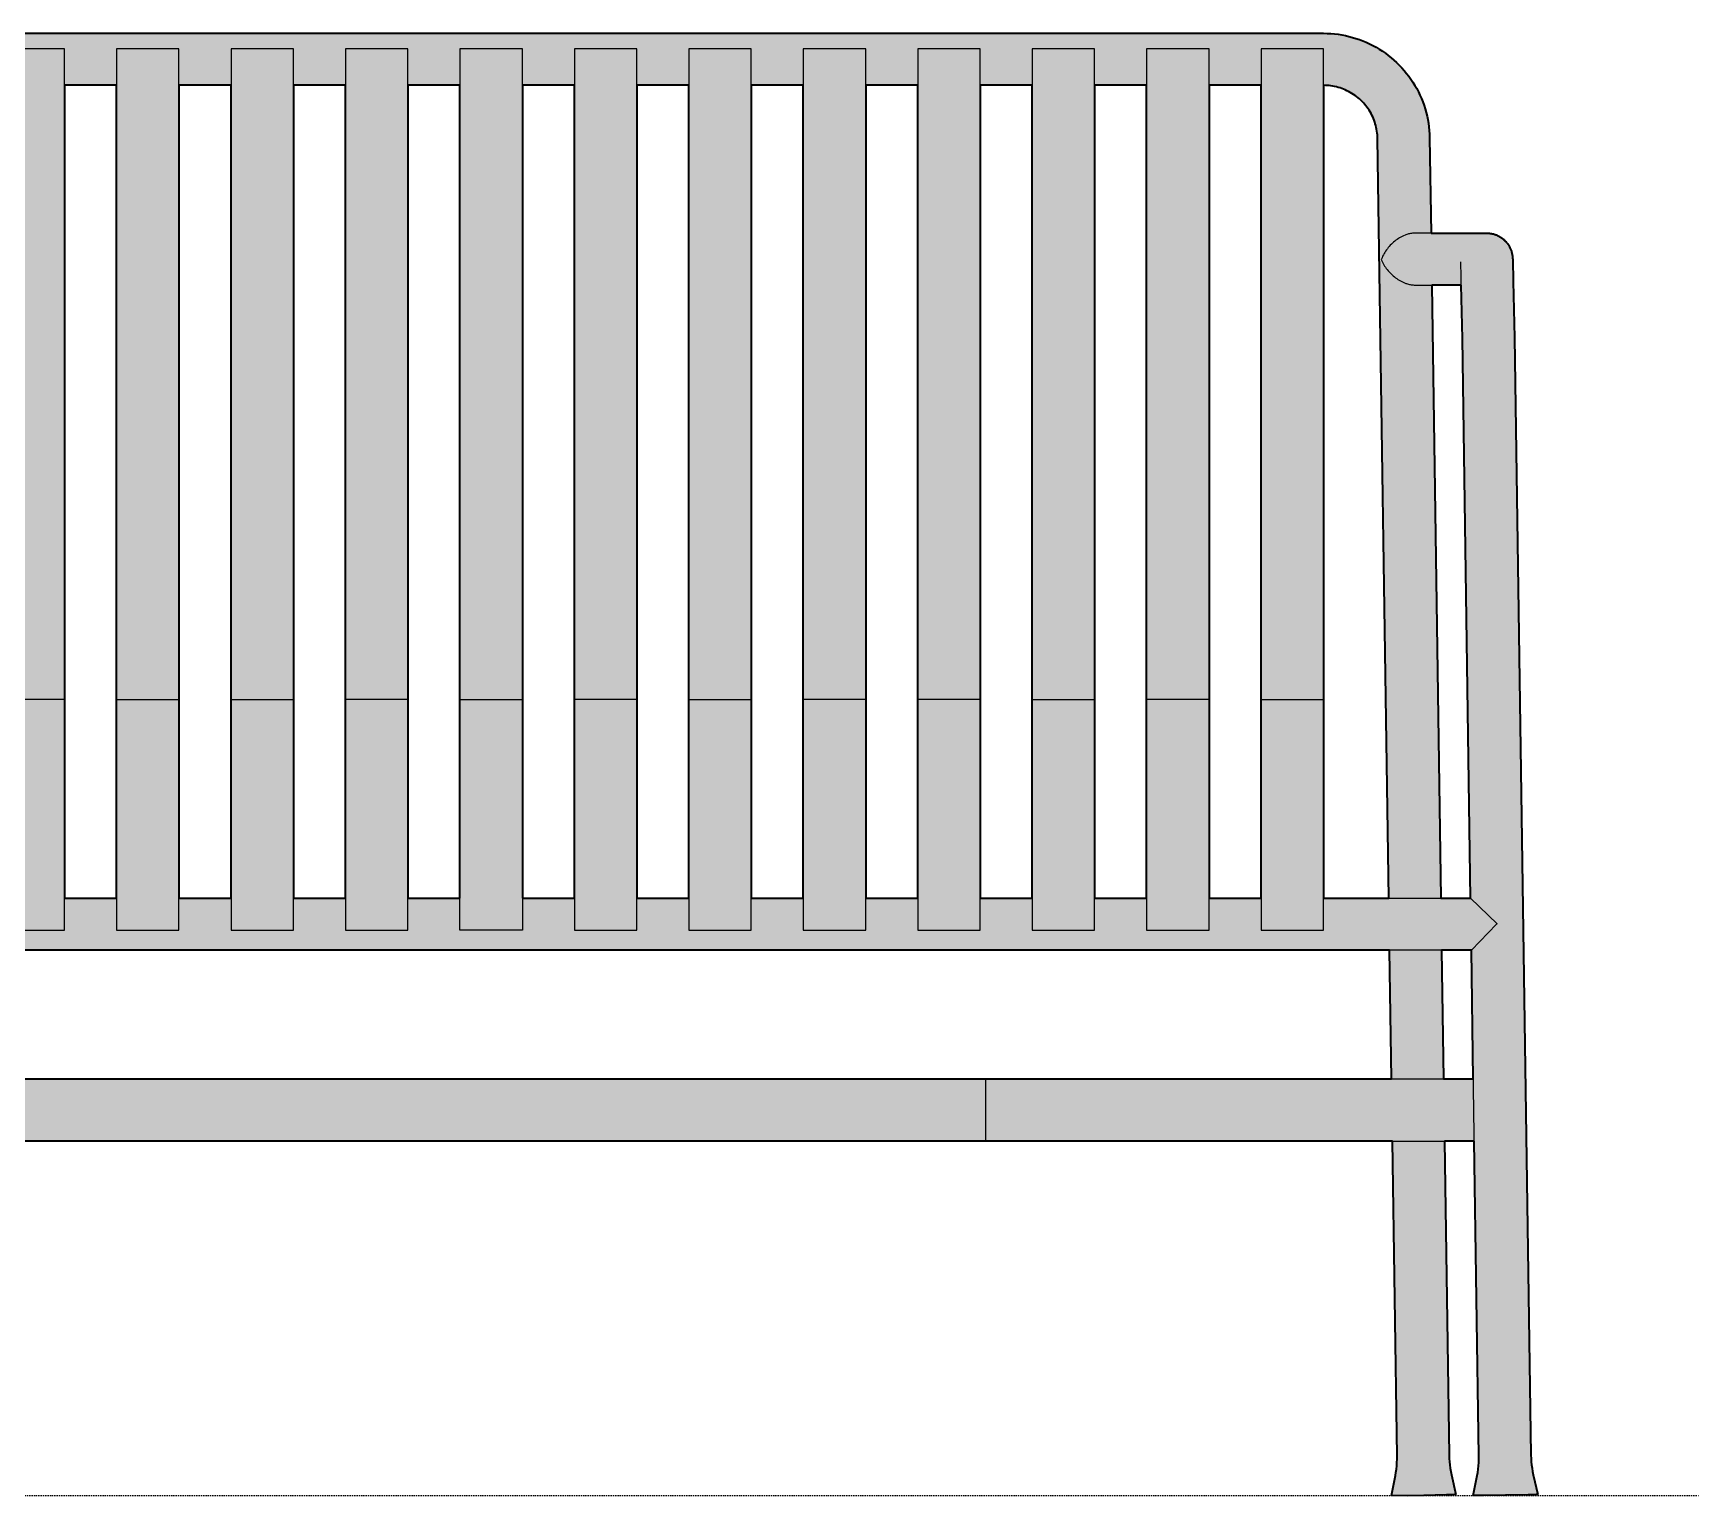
# Model space of a CAD drawing. Header units: millimetres. Extents: x 0 to 2789, y -1323 to 703.
# Drawn here: x 745 to 1546, y 0 to 703 of the extents above; entities that cross this region are included whole.
import ezdxf

# ---------------------------------------------------------------- set-up
doc = ezdxf.new("R2010")
doc.units = ezdxf.units.MM
doc.linetypes.add('Dots', pattern=[1, 0, -1])
doc.layers.add('Blocks', color=7, linetype='Continuous')
doc.layers.add('Blocks$Fill', color=7, linetype='Continuous', true_color=0xffffff)
for name, color, linetype, lineweight, true_color in [('Blocks$Inner', 7, 'Continuous', 25, 0x007f00), ('Blocks$Outline', 7, 'Continuous', 35, 0xff3f3f), ('Groud', 7, 'Dots', 25, 0x243775)]:
    doc.layers.add(name, color=color, linetype=linetype, lineweight=lineweight, true_color=true_color)

# ---------------------------------------------------------------- blocks, each defined once
blk = doc.blocks.new('Palissade Lounge Sofa Front')
at = {"layer": 'Blocks$Fill'}
h = blk.add_hatch(color=256, dxfattribs=at)
h.paths.add_polyline_path([(180.31, 702.79), (1365.31, 702.79), (1367.07, 702.76), (1368.83, 702.66), (1370.59, 702.51), (1372.34, 702.3), (1374.08, 702.03), (1375.81, 701.69), (1377.53, 701.3), (1379.23, 700.85), (1380.92, 700.34), (1382.59, 699.77), (1384.24, 699.14), (1385.86, 698.46), (1387.46, 697.72), (1389.04, 696.93), (1390.59, 696.08), (1392.1, 695.18), (1393.59, 694.23), (1395.04, 693.23), (1396.45, 692.17), (1397.83, 691.07), (1399.17, 689.92), (1400.46, 688.73), (1401.72, 687.49), (1402.93, 686.21), (1404.1, 684.89), (1405.22, 683.53), (1406.3, 682.13), (1407.32, 680.7), (1408.29, 679.23), (1409.22, 677.73), (1410.09, 676.19), (1410.9, 674.63), (1411.67, 673.04), (1412.37, 671.42), (1413.02, 669.79), (1413.62, 668.13), (1414.15, 666.45), (1414.63, 664.75), (1415.05, 663.04), (1415.41, 661.31), (1415.71, 659.57), (1415.95, 657.82), (1416.13, 656.07), (1416.24, 654.31), (1416.3, 652.55), (1416.98, 606.79), (1435.02, 606.79), (1438.62, 606.79), (1443.48, 606.79), (1443.65, 606.79), (1444.02, 606.78), (1444.39, 606.77), (1444.75, 606.74), (1445.12, 606.7), (1445.48, 606.65), (1445.78, 606.61), (1446.08, 606.55), (1446.37, 606.49), (1446.67, 606.42), (1446.96, 606.34), (1447.26, 606.26), (1447.55, 606.17), (1447.84, 606.07), (1448.13, 605.96), (1448.42, 605.85), (1448.7, 605.73), (1448.98, 605.6), (1449.26, 605.46), (1449.54, 605.32), (1449.81, 605.17), (1450.08, 605.01), (1450.34, 604.85), (1450.61, 604.68), (1450.86, 604.51), (1451.11, 604.33), (1451.36, 604.14), (1451.6, 603.94), (1451.84, 603.74), (1452.07, 603.54), (1452.29, 603.33), (1452.51, 603.12), (1452.73, 602.9), (1452.93, 602.67), (1453.13, 602.45), (1453.33, 602.22), (1453.52, 601.98), (1453.7, 601.74), (1453.93, 601.43), (1454.14, 601.1), (1454.35, 600.78), (1454.55, 600.44), (1454.73, 600.1), (1454.9, 599.76), (1455.07, 599.41), (1455.22, 599.05), (1455.36, 598.71), (1455.48, 598.37), (1455.6, 598.02), (1455.7, 597.66), (1455.8, 597.28), (1455.89, 596.89), (1455.97, 596.5), (1456.04, 596.11), (1456.08, 595.8), (1456.12, 595.5), (1456.17, 594.89), (1456.22, 594.06), (1456.53, 583.53), (1457.02, 556.55), (1464.99, 19.47), (1465.04, 17.88), (1465.15, 16.28), (1465.31, 14.7), (1465.53, 13.12), (1465.8, 11.55), (1466.13, 9.99), (1468.27, 0.52), (1468.27, 0.52), (1468.27, 0.52), (1468.27, 0.52), (1468.27, 0.51), (1468.27, 0.51), (1468.27, 0.51), (1468.27, 0.51), (1468.27, 0.51), (1468.26, 0.51), (1468.26, 0.51), (1468.25, 0.51), (1468.25, 0.5), (1468.24, 0.5), (1468.24, 0.5), (1468.23, 0.5), (1468.21, 0.5), (1468.18, 0.49), (1468.13, 0.48), (1468.02, 0.47), (1467.68, 0.45), (1467.19, 0.42), (1463.74, 0.29), (1441.82, -0.04), (1438.37, -0.01), (1437.88, 0), (1437.54, 0.02), (1437.42, 0.03), (1437.38, 0.03), (1437.34, 0.04), (1437.33, 0.04), (1437.31, 0.04), (1437.31, 0.04), (1437.3, 0.05), (1437.3, 0.05), (1437.29, 0.05), (1437.29, 0.05), (1437.29, 0.05), (1437.28, 0.05), (1437.28, 0.05), (1437.28, 0.05), (1437.28, 0.06), (1437.28, 0.06), (1437.28, 0.06), (1437.28, 0.06), (1437.28, 0.06), (1439.14, 9.59), (1439.42, 11.16), (1439.65, 12.74), (1439.82, 14.32), (1439.93, 15.91), (1439.99, 17.5), (1440, 19.1), (1437.75, 170.29), (1423.45, 170.29), (1425.69, 19.47), (1425.74, 17.88), (1425.85, 16.28), (1426.01, 14.7), (1426.23, 13.12), (1426.5, 11.55), (1426.83, 9.99), (1428.97, 0.52), (1428.97, 0.52), (1428.97, 0.51), (1428.97, 0.51), (1428.97, 0.51), (1428.97, 0.51), (1428.97, 0.51), (1428.96, 0.51), (1428.96, 0.51), (1428.95, 0.51), (1428.95, 0.5), (1428.94, 0.5), (1428.94, 0.5), (1428.93, 0.5), (1428.91, 0.5), (1428.87, 0.49), (1428.83, 0.48), (1428.71, 0.47), (1428.38, 0.45), (1427.89, 0.42), (1424.43, 0.29), (1413.48, 0.06), (1405.73, -0.06), (1397.98, 0.06), (1399.84, 9.59), (1400.12, 11.16), (1400.35, 12.73), (1400.52, 14.32), (1400.63, 15.91), (1400.69, 17.5), (1400.69, 19.1), (1398.45, 170.29), (1213.43, 170.29), (1202.81, 170.29), (342.81, 170.29), (332.18, 170.29), (147.16, 170.29), (144.92, 19.1), (144.92, 17.5), (144.98, 15.91), (145.09, 14.32), (145.26, 12.73), (145.49, 11.16), (145.77, 9.58), (147.63, 0.06), (139.88, -0.06), (132.13, 0.06), (124.38, 0.17), (116.64, 0.52), (118.78, 9.98), (119.11, 11.55), (119.38, 13.12), (119.6, 14.7), (119.76, 16.28), (119.87, 17.88), (119.92, 19.47), (122.16, 170.29), (107.86, 170.29), (105.62, 19.1), (105.62, 17.5), (105.68, 15.91), (105.79, 14.32), (105.96, 12.74), (106.19, 11.16), (106.47, 9.59), (108.33, 0.06), (108.33, 0.06), (108.33, 0.06), (108.33, 0.06), (108.33, 0.06), (108.33, 0.05), (108.33, 0.05), (108.33, 0.05), (108.32, 0.05), (108.32, 0.05), (108.32, 0.05), (108.31, 0.05), (108.31, 0.05), (108.3, 0.04), (108.3, 0.04), (108.28, 0.04), (108.27, 0.04), (108.23, 0.03), (108.19, 0.03), (108.07, 0.02), (107.73, 0), (107.24, -0.01), (103.79, -0.04), (81.87, 0.29), (78.42, 0.42), (77.93, 0.45), (77.59, 0.47), (77.48, 0.48), (77.43, 0.49), (77.4, 0.5), (77.38, 0.5), (77.37, 0.5), (77.37, 0.5), (77.36, 0.5), (77.36, 0.51), (77.35, 0.51), (77.35, 0.51), (77.35, 0.51), (77.34, 0.51), (77.34, 0.51), (77.34, 0.51), (77.34, 0.51), (77.34, 0.52), (77.34, 0.52), (77.34, 0.52), (77.34, 0.52), (79.45, 9.84), (79.81, 11.55), (80.08, 13.12), (80.3, 14.7), (80.46, 16.28), (80.57, 17.88), (80.62, 19.47), (88.59, 556.55), (89.34, 592.97), (89.39, 594.06), (89.44, 594.89), (89.49, 595.5), (89.53, 595.8), (89.57, 596.11), (89.64, 596.5), (89.72, 596.89), (89.81, 597.28), (89.91, 597.66), (90.01, 598.02), (90.13, 598.37), (90.25, 598.71), (90.39, 599.05), (90.54, 599.41), (90.71, 599.76), (90.88, 600.1), (91.07, 600.44), (91.26, 600.78), (91.47, 601.1), (91.69, 601.43), (91.91, 601.74), (92.09, 601.98), (92.28, 602.22), (92.48, 602.45), (92.68, 602.67), (92.88, 602.9), (93.1, 603.12), (93.32, 603.33), (93.54, 603.54), (93.77, 603.74), (94.01, 603.94), (94.25, 604.14), (94.5, 604.33), (94.75, 604.51), (95, 604.68), (95.27, 604.85), (95.53, 605.01), (95.8, 605.17), (96.07, 605.32), (96.35, 605.46), (96.63, 605.6), (96.91, 605.73), (97.19, 605.85), (97.48, 605.96), (97.77, 606.07), (98.06, 606.17), (98.35, 606.26), (98.65, 606.34), (98.94, 606.42), (99.24, 606.49), (99.53, 606.55), (99.83, 606.61), (100.13, 606.65), (100.49, 606.7), (100.86, 606.74), (101.22, 606.77), (101.59, 606.78), (101.96, 606.79), (102.13, 606.79), (106.99, 606.79), (110.59, 606.79), (128.63, 606.79), (129.31, 652.55), (129.37, 654.31), (129.49, 656.07), (129.66, 657.82), (129.9, 659.57), (130.2, 661.31), (130.56, 663.04), (130.98, 664.75), (131.46, 666.45), (131.99, 668.13), (132.59, 669.79), (133.24, 671.42), (133.94, 673.04), (134.71, 674.63), (135.52, 676.19), (136.39, 677.73), (137.32, 679.23), (138.29, 680.7), (139.31, 682.13), (140.39, 683.53), (141.51, 684.89), (142.68, 686.21), (143.89, 687.49), (145.15, 688.73), (146.44, 689.92), (147.78, 691.07), (149.16, 692.17), (150.57, 693.23), (152.02, 694.23), (153.51, 695.18), (155.02, 696.08), (156.57, 696.93), (158.15, 697.72), (159.75, 698.46), (161.37, 699.14), (163.02, 699.77), (164.69, 700.34), (166.38, 700.85), (168.08, 701.3), (169.8, 701.69), (171.53, 702.03), (173.27, 702.3), (175.02, 702.51), (176.78, 702.66), (178.54, 702.76)], flags=0)
h.paths.add_polyline_path([(1422.09, 262.07), (1423.01, 200.29), (1437.31, 200.29), (1436.39, 262.07)], flags=0)
h.paths.add_polyline_path([(1436.02, 287.07), (1432.03, 556.18), (1431.48, 581.79), (1417.35, 581.79), (1421.72, 287.07)], flags=0)
h.paths.add_polyline_path([(1365.31, 382.64), (1365.31, 287.07), (1396.72, 287.07), (1391.3, 652.18), (1391.27, 653.08), (1391.21, 653.97), (1391.12, 654.87), (1391, 655.76), (1390.85, 656.64), (1390.67, 657.52), (1390.45, 658.4), (1390.21, 659.26), (1389.94, 660.12), (1389.63, 660.96), (1389.3, 661.8), (1388.94, 662.62), (1388.55, 663.43), (1388.14, 664.23), (1387.69, 665.01), (1387.22, 665.78), (1386.72, 666.53), (1386.2, 667.26), (1385.65, 667.97), (1385.08, 668.67), (1384.49, 669.34), (1383.87, 669.99), (1383.23, 670.62), (1382.57, 671.23), (1381.89, 671.82), (1381.18, 672.38), (1380.46, 672.91), (1379.72, 673.43), (1378.97, 673.91), (1378.19, 674.37), (1377.4, 674.8), (1376.6, 675.21), (1375.79, 675.58), (1374.96, 675.93), (1374.12, 676.25), (1373.27, 676.54), (1372.41, 676.8), (1371.54, 677.03), (1370.66, 677.23), (1369.78, 677.4), (1368.89, 677.54), (1368, 677.65), (1367.1, 677.73), (1366.2, 677.77), (1365.31, 677.79), (1365.31, 663.88), (1365.31, 465.84)], flags=0)
h.paths.add_polyline_path([(1335.31, 382.64), (1335.31, 465.84), (1335.31, 663.88), (1335.31, 677.79), (1310.31, 677.79), (1310.31, 663.88), (1310.31, 465.84), (1310.31, 382.64), (1310.31, 287.07), (1335.31, 287.07)], flags=0)
h.paths.add_polyline_path([(1255.31, 382.64), (1255.31, 287.07), (1280.31, 287.07), (1280.31, 382.64), (1280.31, 465.84), (1280.31, 663.88), (1280.31, 677.79), (1255.31, 677.79), (1255.31, 663.88), (1255.31, 465.84)], flags=0)
h.paths.add_polyline_path([(1225.31, 287.07), (1225.31, 382.64), (1225.31, 465.84), (1225.31, 663.88), (1225.31, 677.79), (1200.31, 677.79), (1200.31, 663.88), (1200.31, 465.84), (1200.31, 382.64), (1200.31, 287.07)], flags=0)
h.paths.add_polyline_path([(1170.31, 382.64), (1170.31, 382.64), (1170.31, 465.84), (1170.31, 663.88), (1170.31, 677.79), (1145.31, 677.79), (1145.31, 663.88), (1145.31, 465.84), (1145.31, 382.64), (1145.31, 287.07), (1170.31, 287.07)], flags=0)
h.paths.add_polyline_path([(1115.31, 382.64), (1115.31, 382.64), (1115.31, 465.84), (1115.31, 663.88), (1115.31, 677.79), (1090.31, 677.79), (1090.31, 663.88), (1090.31, 465.84), (1090.31, 382.64), (1090.31, 287.07), (1115.31, 287.07)], flags=0)
h.paths.add_polyline_path([(1060.31, 382.64), (1060.31, 465.84), (1060.31, 663.88), (1060.31, 677.79), (1035.31, 677.79), (1035.31, 663.88), (1035.31, 465.84), (1035.31, 382.64), (1035.31, 287.07), (1060.31, 287.07), (1060.31, 382.64)], flags=0)
h.paths.add_polyline_path([(980.31, 382.64), (980.31, 287.07), (1005.31, 287.07), (1005.31, 382.64), (1005.31, 382.64), (1005.31, 465.84), (1005.31, 663.88), (1005.31, 677.79), (980.31, 677.79), (980.31, 663.88), (980.31, 465.84)], flags=0)
h.paths.add_polyline_path([(950.31, 382.64), (950.31, 465.84), (950.31, 663.88), (950.31, 677.79), (925.31, 677.79), (925.31, 663.88), (925.31, 465.84), (925.31, 382.64), (925.31, 287.07), (950.31, 287.07)], flags=0)
h.paths.add_polyline_path([(895.31, 287.07), (895.31, 382.64), (895.31, 465.84), (895.31, 663.88), (895.31, 677.79), (870.31, 677.79), (870.31, 663.88), (870.31, 465.84), (870.31, 382.64), (870.31, 287.07)], flags=0)
h.paths.add_polyline_path([(815.31, 382.64), (815.31, 287.07), (840.31, 287.07), (840.31, 382.64), (840.31, 465.84), (840.31, 663.88), (840.31, 677.79), (815.31, 677.79), (815.31, 663.88), (815.31, 465.84)], flags=0)
h.paths.add_polyline_path([(760.31, 382.64), (760.31, 287.07), (785.31, 287.07), (785.31, 382.64), (785.31, 465.84), (785.31, 663.88), (785.31, 677.79), (760.31, 677.79), (760.31, 663.88), (760.31, 465.84)], flags=0)
h.paths.add_polyline_path([(705.31, 382.64), (705.31, 287.07), (730.31, 287.07), (730.31, 382.64), (730.31, 382.64), (730.31, 465.84), (730.31, 663.88), (730.31, 677.79), (705.31, 677.79), (705.31, 663.88), (705.31, 465.84)], flags=0)
h.paths.add_polyline_path([(675.31, 382.64), (675.31, 382.64), (675.31, 465.84), (675.31, 663.88), (675.31, 677.79), (650.31, 677.79), (650.31, 663.88), (650.31, 465.84), (650.31, 382.64), (650.31, 287.07), (675.31, 287.07)], flags=0)
h.paths.add_polyline_path([(595.31, 382.64), (595.31, 287.07), (620.31, 287.07), (620.31, 382.64), (620.31, 382.64), (620.31, 465.84), (620.31, 663.88), (620.31, 677.79), (595.31, 677.79), (595.31, 663.88), (595.31, 465.84)], flags=0)
h.paths.add_polyline_path([(540.31, 382.64), (540.31, 287.07), (565.31, 287.07), (565.31, 382.64), (565.31, 465.84), (565.31, 663.88), (565.31, 677.79), (540.31, 677.79), (540.31, 663.88), (540.31, 465.84)], flags=0)
h.paths.add_polyline_path([(510.31, 287.07), (510.31, 382.64), (510.31, 465.84), (510.31, 663.88), (510.31, 677.79), (485.31, 677.79), (485.31, 663.88), (485.31, 465.84), (485.31, 382.64), (485.31, 287.07)], flags=0)
h.paths.add_polyline_path([(455.31, 382.64), (455.31, 465.84), (455.31, 663.88), (455.31, 677.79), (430.31, 677.79), (430.31, 663.88), (430.31, 465.84), (430.31, 382.64), (430.31, 287.07), (455.31, 287.07)], flags=0)
h.paths.add_polyline_path([(109.22, 262.07), (108.3, 200.29), (122.6, 200.29), (123.52, 262.07)], flags=0)
h.paths.add_polyline_path([(123.89, 287.07), (128.26, 581.79), (114.13, 581.79), (113.58, 556.18), (109.59, 287.07)], flags=0)
h.paths.add_polyline_path([(180.31, 287.07), (180.31, 382.64), (180.31, 465.84), (180.31, 663.88), (180.31, 677.79), (179.41, 677.77), (178.51, 677.73), (177.61, 677.65), (176.72, 677.54), (175.83, 677.4), (174.95, 677.23), (174.07, 677.03), (173.21, 676.8), (172.34, 676.54), (171.49, 676.25), (170.65, 675.93), (169.82, 675.58), (169.01, 675.21), (168.21, 674.8), (167.42, 674.37), (166.64, 673.91), (165.89, 673.43), (165.15, 672.91), (164.43, 672.38), (163.73, 671.82), (163.04, 671.23), (162.38, 670.62), (161.74, 669.99), (161.12, 669.34), (160.53, 668.67), (159.96, 667.97), (159.41, 667.26), (158.89, 666.53), (158.39, 665.78), (157.92, 665.01), (157.48, 664.23), (157.06, 663.43), (156.67, 662.62), (156.31, 661.8), (155.98, 660.96), (155.68, 660.12), (155.4, 659.26), (155.16, 658.4), (154.95, 657.52), (154.76, 656.64), (154.61, 655.76), (154.49, 654.87), (154.4, 653.97), (154.34, 653.08), (154.31, 652.18), (148.89, 287.07)], flags=0)
h.paths.add_polyline_path([(210.31, 287.07), (235.31, 287.07), (235.31, 382.64), (235.31, 382.64), (235.31, 465.84), (235.31, 663.88), (235.31, 677.79), (210.31, 677.79), (210.31, 663.88), (210.31, 465.84), (210.31, 382.64)], flags=0)
h.paths.add_polyline_path([(265.31, 287.07), (290.31, 287.07), (290.31, 382.64), (290.31, 382.64), (290.31, 465.84), (290.31, 663.88), (290.31, 677.79), (265.31, 677.79), (265.31, 663.88), (265.31, 465.84), (265.31, 382.64)], flags=0)
h.paths.add_polyline_path([(345.31, 287.07), (345.31, 382.64), (345.31, 382.64), (345.31, 465.84), (345.31, 663.88), (345.31, 677.79), (320.31, 677.79), (320.31, 663.88), (320.31, 465.84), (320.31, 382.64), (320.31, 287.07)], flags=0)
h.paths.add_polyline_path([(375.31, 287.07), (400.31, 287.07), (400.31, 382.64), (400.31, 382.64), (400.31, 465.84), (400.31, 663.88), (400.31, 677.79), (375.31, 677.79), (375.31, 663.88), (375.31, 465.84), (375.31, 382.64)], flags=0)
h.paths.add_polyline_path([(148.52, 262.07), (147.6, 200.29), (332.18, 200.29), (342.81, 200.29), (1202.81, 200.29), (1213.43, 200.29), (1398.01, 200.29), (1397.09, 262.07)], flags=0)
at = {"layer": 'Blocks$Inner'}
for p, q in [((785.31, 677.79), (760.31, 677.79)), ((840.31, 677.79), (815.31, 677.79)), ((895.31, 677.79), (870.31, 677.79)), ((950.31, 677.79), (925.31, 677.79)), ((1005.31, 677.79), (980.31, 677.79)), ((1060.31, 677.79), (1035.31, 677.79)), ((1115.31, 677.79), (1090.31, 677.79)), ((1170.31, 677.79), (1145.31, 677.79)), ((1225.31, 677.79), (1200.31, 677.79)), ((1280.31, 677.79), (1255.31, 677.79)), ((1335.31, 677.79), (1310.31, 677.79)), ((1416.98, 606.79), (1416.3, 652.55)), ((1417.35, 581.79), (1421.72, 287.07)), ((1060.31, 382.64), (1090.31, 382.64)), ((785.31, 287.07), (760.31, 287.07)), ((840.31, 287.07), (815.31, 287.07)), ((895.31, 287.07), (870.31, 287.07)), ((950.31, 287.07), (925.31, 287.07)), ((1005.31, 287.07), (980.31, 287.07)), ((1060.31, 287.07), (1035.31, 287.07)), ((1115.31, 287.07), (1090.31, 287.07)), ((1170.31, 287.07), (1145.31, 287.07)), ((1225.31, 287.07), (1200.31, 287.07)), ((1280.31, 287.07), (1255.31, 287.07)), ((1335.31, 287.07), (1310.31, 287.07)), ((1398.01, 200.29), (1397.09, 262.07)), ((1422.09, 262.07), (1423.01, 200.29))]:
    blk.add_line(p, q, dxfattribs=at)
for points in [[(1416.14, 652.52), (1416.3, 652.55), (1416.24, 654.31), (1416.13, 656.07), (1415.95, 657.82), (1415.71, 659.57), (1415.41, 661.31), (1415.05, 663.04), (1414.63, 664.75), (1414.15, 666.45), (1413.62, 668.13), (1413.02, 669.79), (1412.37, 671.42), (1411.67, 673.04), (1410.9, 674.63), (1410.09, 676.19), (1409.22, 677.73), (1408.29, 679.23), (1407.32, 680.7), (1406.3, 682.13), (1405.22, 683.53), (1404.1, 684.89), (1402.93, 686.21), (1401.72, 687.49), (1400.46, 688.73), (1399.17, 689.92), (1397.83, 691.07), (1396.45, 692.17), (1395.04, 693.23), (1393.59, 694.23), (1392.1, 695.18), (1390.59, 696.08), (1389.04, 696.93), (1387.46, 697.72), (1385.86, 698.46), (1384.24, 699.14), (1382.59, 699.77), (1380.92, 700.34), (1379.23, 700.85), (1377.53, 701.3), (1375.81, 701.69), (1374.08, 702.03), (1372.34, 702.3), (1370.59, 702.51), (1368.83, 702.66), (1367.07, 702.76), (1365.31, 702.79), (180.31, 702.79)], [(760.31, 382.64), (730.31, 382.64), (730.31, 284.67), (730.31, 271.71), (760.31, 271.71), (760.31, 284.67), (760.31, 382.64), (760.31, 465.84), (760.31, 663.88), (760.31, 695.29), (730.31, 695.29), (730.31, 663.88), (730.31, 465.84), (730.31, 382.64)], [(785.31, 382.64), (785.31, 284.67), (785.31, 271.71), (815.31, 271.71), (815.31, 284.67), (815.31, 382.64), (815.31, 465.84), (815.31, 663.88), (815.31, 695.29), (785.31, 695.29), (785.31, 663.88), (785.31, 465.84), (785.31, 382.64), (815.31, 382.64)], [(840.31, 382.64), (840.31, 284.67), (840.31, 271.71), (870.31, 271.71), (870.31, 284.67), (870.31, 382.64), (870.31, 465.84), (870.31, 663.88), (870.31, 695.29), (840.31, 695.29), (840.31, 663.88), (840.31, 465.84), (840.31, 382.64), (870.31, 382.64)], [(925.31, 382.64), (895.31, 382.64), (895.31, 284.67), (895.31, 271.71), (925.31, 271.71), (925.31, 284.67), (925.31, 382.64), (925.31, 465.84), (925.31, 663.88), (925.31, 695.29), (895.31, 695.29), (895.31, 663.88), (895.31, 465.84), (895.31, 382.64)], [(980.31, 382.64), (980.31, 284.67), (980.31, 271.71), (950.31, 271.71), (950.31, 284.67), (950.31, 382.64), (980.31, 382.64), (980.31, 465.84), (980.31, 663.88), (980.31, 695.29), (950.31, 695.29), (950.31, 663.88), (950.31, 465.84), (950.31, 382.64)], [(1035.31, 382.64), (1035.31, 465.84), (1035.31, 663.88), (1035.31, 695.29), (1005.31, 695.29), (1005.31, 663.88), (1005.31, 465.84), (1005.31, 382.64)], [(1145.31, 382.64), (1115.31, 382.64), (1115.31, 284.67), (1115.31, 271.71), (1145.31, 271.71), (1145.31, 284.67), (1145.31, 382.64), (1145.31, 465.84), (1145.31, 663.88), (1145.31, 695.29), (1115.31, 695.29), (1115.31, 663.88), (1115.31, 465.84), (1115.31, 382.64)], [(1200.31, 382.64), (1170.31, 382.64), (1170.31, 284.67), (1170.31, 271.71), (1200.31, 271.71), (1200.31, 284.67), (1200.31, 382.64), (1200.31, 465.84), (1200.31, 663.88), (1200.31, 695.29), (1170.31, 695.29), (1170.31, 663.88), (1170.31, 465.84), (1170.31, 382.64)], [(1225.31, 382.64), (1225.31, 284.67), (1225.31, 271.71), (1255.31, 271.71), (1255.31, 284.67), (1255.31, 382.64), (1255.31, 465.84), (1255.31, 663.88), (1255.31, 695.29), (1225.31, 695.29), (1225.31, 663.88), (1225.31, 465.84), (1225.31, 382.64), (1255.31, 382.64)], [(1310.31, 382.64), (1310.31, 465.84), (1310.31, 663.88), (1310.31, 695.29), (1280.31, 695.29), (1280.31, 663.88), (1280.31, 465.84), (1280.31, 382.64)], [(1396.72, 287.07), (1391.3, 652.18), (1391.27, 653.08), (1391.21, 653.97), (1391.12, 654.87), (1391, 655.76), (1390.85, 656.64), (1390.67, 657.52), (1390.45, 658.4), (1390.21, 659.26), (1389.94, 660.12), (1389.63, 660.96), (1389.3, 661.8), (1388.94, 662.62), (1388.55, 663.43), (1388.14, 664.23), (1387.69, 665.01), (1387.22, 665.78), (1386.72, 666.53), (1386.2, 667.26), (1385.65, 667.97), (1385.08, 668.67), (1384.49, 669.34), (1383.87, 669.99), (1383.23, 670.62), (1382.57, 671.23), (1381.89, 671.82), (1381.18, 672.38), (1380.46, 672.91), (1379.72, 673.43), (1378.97, 673.91), (1378.19, 674.37), (1377.4, 674.8), (1376.6, 675.21), (1375.79, 675.58), (1374.96, 675.93), (1374.12, 676.25), (1373.27, 676.54), (1372.41, 676.8), (1371.54, 677.03), (1370.66, 677.23), (1369.78, 677.4), (1368.89, 677.54), (1368, 677.65), (1367.1, 677.73), (1366.2, 677.77), (1365.31, 677.79)], [(1437.28, 0.06), (1437.28, 0.06), (1437.28, 0.06), (1437.28, 0.06), (1437.29, 0.07), (1437.29, 0.07), (1437.29, 0.07), (1437.3, 0.07), (1437.3, 0.07), (1437.31, 0.07), (1437.31, 0.07), (1437.33, 0.08), (1437.34, 0.08), (1437.38, 0.09), (1437.42, 0.09), (1437.54, 0.1), (1437.88, 0.13), (1438.37, 0.16), (1441.83, 0.29), (1463.72, 0.61), (1467.18, 0.59), (1467.67, 0.57), (1468.01, 0.56), (1468.13, 0.55), (1468.17, 0.54), (1468.21, 0.54), (1468.22, 0.54), (1468.24, 0.53), (1468.24, 0.53), (1468.25, 0.53), (1468.25, 0.53), (1468.26, 0.53), (1468.26, 0.53), (1468.26, 0.53), (1468.27, 0.52), (1468.27, 0.52), (1468.27, 0.52), (1468.27, 0.52), (1466.13, 9.99), (1465.8, 11.55), (1465.53, 13.12), (1465.31, 14.7), (1465.15, 16.28), (1465.04, 17.88), (1464.99, 19.47), (1457.02, 556.55), (1456.53, 583.53), (1456.22, 594.06), (1456.17, 594.89), (1456.12, 595.5), (1456.08, 595.8), (1456.04, 596.11), (1455.97, 596.5), (1455.89, 596.89), (1455.8, 597.28), (1455.7, 597.66), (1455.6, 598.02), (1455.48, 598.37), (1455.36, 598.71), (1455.22, 599.05), (1455.07, 599.41), (1454.9, 599.76), (1454.73, 600.1), (1454.55, 600.44), (1454.35, 600.78), (1454.14, 601.1), (1453.93, 601.43), (1453.7, 601.74), (1453.52, 601.98), (1453.33, 602.22), (1453.13, 602.45), (1452.93, 602.67), (1452.73, 602.9), (1452.51, 603.12), (1452.29, 603.33), (1452.07, 603.54), (1451.84, 603.74), (1451.6, 603.94), (1451.36, 604.14), (1451.11, 604.33), (1450.86, 604.51), (1450.61, 604.68), (1450.34, 604.85), (1450.08, 605.01), (1449.81, 605.17), (1449.54, 605.32), (1449.26, 605.46), (1448.98, 605.6), (1448.7, 605.73), (1448.42, 605.85), (1448.13, 605.96), (1447.84, 606.07), (1447.55, 606.17), (1447.26, 606.26), (1446.96, 606.34), (1446.67, 606.42), (1446.37, 606.49), (1446.08, 606.55), (1445.78, 606.61), (1445.48, 606.65), (1445.12, 606.7), (1444.75, 606.74), (1444.39, 606.77), (1444.02, 606.78), (1443.65, 606.79), (1443.48, 606.79), (1438.62, 606.79), (1435.02, 606.79), (1409.38, 606.79), (1408.93, 606.77), (1408.47, 606.74), (1408.02, 606.7), (1407.56, 606.64), (1407.11, 606.56), (1406.67, 606.47), (1406.22, 606.36), (1405.78, 606.24), (1405.35, 606.1), (1404.91, 605.95), (1404.49, 605.78), (1403.83, 605.49), (1403.18, 605.18), (1402.54, 604.85), (1401.91, 604.49), (1401.3, 604.12), (1400.7, 603.72), (1400.11, 603.3), (1399.54, 602.86), (1398.99, 602.4), (1398.45, 601.93), (1397.92, 601.43), (1397.42, 600.92), (1396.93, 600.39), (1396.46, 599.84), (1396.01, 599.28), (1395.58, 598.7), (1395.17, 598.11), (1394.78, 597.5), (1394.42, 596.88), (1394.07, 596.25), (1393.74, 595.61), (1393.44, 594.95), (1393.16, 594.29), (1393.07, 594.05), (1393.35, 593.4), (1393.65, 592.77), (1393.98, 592.14), (1394.32, 591.53), (1394.68, 590.93), (1395.07, 590.34), (1395.47, 589.76), (1395.89, 589.2), (1396.33, 588.65), (1396.79, 588.12), (1397.27, 587.61), (1397.77, 587.11), (1398.28, 586.63), (1398.81, 586.16), (1399.35, 585.72), (1399.91, 585.29), (1400.48, 584.88), (1401.07, 584.5), (1401.67, 584.13), (1402.28, 583.78), (1402.9, 583.46), (1403.54, 583.15), (1404.18, 582.87), (1404.83, 582.61), (1405.26, 582.46), (1405.7, 582.33), (1406.14, 582.2), (1406.59, 582.1), (1407.03, 582.01), (1407.49, 581.93), (1407.94, 581.87), (1408.39, 581.83), (1408.85, 581.8), (1409.31, 581.79), (1431.57, 581.79)], [(1454.09, 601.19), (1453.84, 601.54), (1453.58, 601.89)], [(1436.02, 287.07), (1432.03, 556.18), (1431.24, 593.03)], [(1335.31, 382.64), (1335.31, 284.67), (1335.31, 271.71), (1365.31, 271.71), (1365.31, 284.67), (1365.31, 382.64)], [(1365.31, 287.07), (1436.02, 287.07), (1448.71, 274.76), (1448.52, 274.57), (1436.39, 262.07), (109.22, 262.07)], [(1468.27, 0.52), (1468.27, 0.51), (1468.27, 0.51), (1468.27, 0.51), (1468.26, 0.51), (1468.26, 0.51), (1468.25, 0.51), (1468.25, 0.5), (1468.24, 0.5), (1468.24, 0.5), (1468.23, 0.5), (1468.21, 0.5), (1468.18, 0.49), (1468.13, 0.48), (1468.02, 0.47), (1467.68, 0.45), (1467.19, 0.42), (1463.74, 0.29), (1441.82, -0.04), (1438.37, -0.01), (1437.88, 0), (1437.54, 0.02), (1437.42, 0.03), (1437.38, 0.03), (1437.34, 0.04), (1437.33, 0.04), (1437.31, 0.04), (1437.31, 0.04), (1437.3, 0.05), (1437.3, 0.05), (1437.29, 0.05), (1437.29, 0.05), (1437.29, 0.05), (1437.28, 0.05), (1437.28, 0.05), (1437.28, 0.06), (1439.14, 9.59), (1439.42, 11.16), (1439.65, 12.74), (1439.82, 14.32), (1439.93, 15.91), (1439.99, 17.5), (1440, 19.1), (1436.39, 262.07)], [(108.3, 200.29), (332.18, 200.29), (342.81, 200.29), (1202.81, 200.29), (1213.43, 200.29), (1437.31, 200.29)], [(1202.81, 200.29), (1202.81, 170.29), (342.81, 170.29), (342.81, 200.29)], [(1202.81, 170.29), (1213.43, 170.29), (1437.75, 170.29)], [(1423.45, 170.29), (1425.69, 19.47), (1425.74, 17.88), (1425.85, 16.28), (1426.01, 14.7), (1426.23, 13.12), (1426.5, 11.55), (1426.83, 9.99), (1428.97, 0.52), (1428.97, 0.51), (1428.97, 0.51), (1428.97, 0.51), (1428.96, 0.51), (1428.96, 0.51), (1428.95, 0.51), (1428.95, 0.5), (1428.94, 0.5), (1428.94, 0.5), (1428.93, 0.5), (1428.91, 0.5), (1428.87, 0.49), (1428.83, 0.48), (1428.71, 0.47), (1428.38, 0.45), (1427.89, 0.42), (1424.43, 0.29), (1413.48, 0.06), (1405.73, -0.06), (1397.98, 0.06), (1399.84, 9.59), (1400.12, 11.16), (1400.35, 12.73), (1400.52, 14.32), (1400.63, 15.91), (1400.69, 17.5), (1400.69, 19.1), (1398.45, 170.29)]]:
    blk.add_lwpolyline(points, dxfattribs=at)
for points in [[(1090.31, 271.71), (1090.31, 284.67), (1090.31, 382.64), (1090.31, 465.84), (1090.31, 663.88), (1090.31, 695.29), (1060.31, 695.29), (1060.31, 663.88), (1060.31, 465.84), (1060.31, 382.64), (1060.31, 284.67), (1060.31, 271.71)], [(1365.31, 465.84), (1365.31, 663.88), (1365.31, 695.29), (1335.31, 695.29), (1335.31, 663.88), (1335.31, 465.84), (1335.31, 382.64), (1365.31, 382.64)], [(1005.31, 382.64), (1005.31, 284.67), (1005.31, 271.71), (1035.31, 271.71), (1035.31, 284.67), (1035.31, 382.64)], [(1310.31, 382.64), (1280.31, 382.64), (1280.31, 284.67), (1280.31, 271.71), (1310.31, 271.71), (1310.31, 284.67)]]:
    blk.add_lwpolyline(points, close=True, dxfattribs=at)
at = {"layer": 'Blocks$Outline'}
for points in [[(180.31, 702.79), (1365.31, 702.79)], [(1365.31, 702.79), (1367.07, 702.76)], [(1367.07, 702.76), (1368.83, 702.66)], [(1368.83, 702.66), (1370.59, 702.51)], [(1370.59, 702.51), (1372.34, 702.3)], [(1372.34, 702.3), (1374.08, 702.03)], [(1374.08, 702.03), (1375.81, 701.69)], [(1375.81, 701.69), (1377.53, 701.3)], [(1377.53, 701.3), (1379.23, 700.85)], [(1379.23, 700.85), (1380.92, 700.34)], [(1380.92, 700.34), (1382.59, 699.77)], [(1382.59, 699.77), (1384.24, 699.14)], [(1384.24, 699.14), (1385.86, 698.46)], [(1385.86, 698.46), (1387.46, 697.72)], [(1387.46, 697.72), (1389.04, 696.93)], [(1389.04, 696.93), (1390.59, 696.08)], [(1390.59, 696.08), (1392.1, 695.18)], [(1392.1, 695.18), (1393.59, 694.23)], [(1393.59, 694.23), (1395.04, 693.23)], [(1395.04, 693.23), (1396.45, 692.17)], [(1396.45, 692.17), (1397.83, 691.07)], [(1397.83, 691.07), (1399.17, 689.92)], [(1399.17, 689.92), (1400.46, 688.73)], [(1400.46, 688.73), (1401.72, 687.49)], [(1401.72, 687.49), (1402.93, 686.21)], [(1402.93, 686.21), (1404.1, 684.89)], [(1404.1, 684.89), (1405.22, 683.53)], [(1405.22, 683.53), (1406.3, 682.13)], [(1406.3, 682.13), (1407.32, 680.7)], [(1407.32, 680.7), (1408.29, 679.23)], [(785.31, 677.79), (760.31, 677.79)], [(760.31, 677.79), (760.31, 663.88)], [(785.31, 663.88), (785.31, 677.79)], [(840.31, 677.79), (815.31, 677.79)], [(815.31, 677.79), (815.31, 663.88)], [(840.31, 663.88), (840.31, 677.79)], [(895.31, 677.79), (870.31, 677.79)], [(870.31, 677.79), (870.31, 663.88)], [(895.31, 663.88), (895.31, 677.79)], [(950.31, 677.79), (925.31, 677.79)], [(925.31, 677.79), (925.31, 663.88)], [(950.31, 663.88), (950.31, 677.79)], [(1005.31, 677.79), (980.31, 677.79)], [(980.31, 677.79), (980.31, 663.88)], [(1005.31, 663.88), (1005.31, 677.79)], [(1060.31, 677.79), (1035.31, 677.79)], [(1035.31, 677.79), (1035.31, 663.88)], [(1060.31, 663.88), (1060.31, 677.79)], [(1115.31, 677.79), (1090.31, 677.79)], [(1090.31, 677.79), (1090.31, 663.88)], [(1115.31, 663.88), (1115.31, 677.79)], [(1170.31, 677.79), (1145.31, 677.79)], [(1145.31, 677.79), (1145.31, 663.88)], [(1170.31, 663.88), (1170.31, 677.79)], [(1225.31, 677.79), (1200.31, 677.79)], [(1200.31, 677.79), (1200.31, 663.88)], [(1225.31, 663.88), (1225.31, 677.79)], [(1280.31, 677.79), (1255.31, 677.79)], [(1255.31, 677.79), (1255.31, 663.88)], [(1280.31, 663.88), (1280.31, 677.79)], [(1335.31, 677.79), (1310.31, 677.79)], [(1310.31, 677.79), (1310.31, 663.88)], [(1335.31, 663.88), (1335.31, 677.79)], [(1366.2, 677.77), (1365.31, 677.79)], [(1365.31, 677.79), (1365.31, 663.88)], [(1367.1, 677.73), (1366.2, 677.77)], [(1368, 677.65), (1367.1, 677.73)], [(1368.89, 677.54), (1368, 677.65)], [(1369.78, 677.4), (1368.89, 677.54)], [(1370.66, 677.23), (1369.78, 677.4)], [(1371.54, 677.03), (1370.66, 677.23)], [(1372.41, 676.8), (1371.54, 677.03)], [(1373.27, 676.54), (1372.41, 676.8)], [(1374.12, 676.25), (1373.27, 676.54)], [(1374.96, 675.93), (1374.12, 676.25)], [(1375.79, 675.58), (1374.96, 675.93)], [(1376.6, 675.21), (1375.79, 675.58)], [(1377.4, 674.8), (1376.6, 675.21)], [(1378.19, 674.37), (1377.4, 674.8)], [(1378.97, 673.91), (1378.19, 674.37)], [(1379.72, 673.43), (1378.97, 673.91)], [(1380.46, 672.91), (1379.72, 673.43)], [(1381.18, 672.38), (1380.46, 672.91)], [(1381.89, 671.82), (1381.18, 672.38)], [(1408.29, 679.23), (1409.22, 677.73)], [(1409.22, 677.73), (1410.09, 676.19)], [(1410.09, 676.19), (1410.9, 674.63)], [(1410.9, 674.63), (1411.67, 673.04)], [(1411.67, 673.04), (1412.37, 671.42)], [(1382.57, 671.23), (1381.89, 671.82)], [(1383.23, 670.62), (1382.57, 671.23)], [(1383.87, 669.99), (1383.23, 670.62)], [(1384.49, 669.34), (1383.87, 669.99)], [(1385.08, 668.67), (1384.49, 669.34)], [(1385.65, 667.97), (1385.08, 668.67)], [(1386.2, 667.26), (1385.65, 667.97)], [(1386.72, 666.53), (1386.2, 667.26)], [(1387.22, 665.78), (1386.72, 666.53)], [(1387.69, 665.01), (1387.22, 665.78)], [(1388.14, 664.23), (1387.69, 665.01)], [(1412.37, 671.42), (1413.02, 669.79)], [(1413.02, 669.79), (1413.62, 668.13)], [(1413.62, 668.13), (1414.15, 666.45)], [(1414.15, 666.45), (1414.63, 664.75)], [(1414.63, 664.75), (1415.05, 663.04)], [(760.31, 663.88), (760.31, 465.84)], [(785.31, 465.84), (785.31, 663.88)], [(815.31, 663.88), (815.31, 465.84)], [(840.31, 465.84), (840.31, 663.88)], [(870.31, 663.88), (870.31, 465.84)], [(895.31, 465.84), (895.31, 663.88)], [(925.31, 663.88), (925.31, 465.84)], [(950.31, 465.84), (950.31, 663.88)], [(980.31, 663.88), (980.31, 465.84)], [(1005.31, 465.84), (1005.31, 663.88)], [(1035.31, 663.88), (1035.31, 465.84)], [(1060.31, 465.84), (1060.31, 663.88)], [(1090.31, 663.88), (1090.31, 465.84)], [(1115.31, 465.84), (1115.31, 663.88)], [(1145.31, 663.88), (1145.31, 465.84)], [(1170.31, 465.84), (1170.31, 663.88)], [(1200.31, 663.88), (1200.31, 465.84)], [(1225.31, 465.84), (1225.31, 663.88)], [(1255.31, 663.88), (1255.31, 465.84)], [(1280.31, 465.84), (1280.31, 663.88)], [(1310.31, 663.88), (1310.31, 465.84)], [(1335.31, 465.84), (1335.31, 663.88)], [(1365.31, 663.88), (1365.31, 465.84)], [(1388.55, 663.43), (1388.14, 664.23)], [(1388.94, 662.62), (1388.55, 663.43)], [(1389.3, 661.8), (1388.94, 662.62)], [(1389.63, 660.96), (1389.3, 661.8)], [(1389.94, 660.12), (1389.63, 660.96)], [(1390.21, 659.26), (1389.94, 660.12)], [(1390.45, 658.4), (1390.21, 659.26)], [(1390.67, 657.52), (1390.45, 658.4)], [(1390.85, 656.64), (1390.67, 657.52)], [(1391, 655.76), (1390.85, 656.64)], [(1415.05, 663.04), (1415.41, 661.31)], [(1415.41, 661.31), (1415.71, 659.57)], [(1415.71, 659.57), (1415.95, 657.82)], [(1415.95, 657.82), (1416.13, 656.07)], [(1391.12, 654.87), (1391, 655.76)], [(1391.21, 653.97), (1391.12, 654.87)], [(1391.27, 653.08), (1391.21, 653.97)], [(1391.3, 652.18), (1391.27, 653.08)], [(1396.72, 287.07), (1391.3, 652.18)], [(1416.13, 656.07), (1416.24, 654.31)], [(1416.24, 654.31), (1416.3, 652.55)], [(1416.3, 652.55), (1416.98, 606.79)], [(1416.98, 606.79), (1435.02, 606.79)], [(1435.02, 606.79), (1438.62, 606.79)], [(1438.62, 606.79), (1443.48, 606.79)], [(1443.48, 606.79), (1443.65, 606.79)], [(1443.65, 606.79), (1444.02, 606.78)], [(1444.02, 606.78), (1444.39, 606.77)], [(1444.39, 606.77), (1444.75, 606.74)], [(1444.75, 606.74), (1445.12, 606.7)], [(1445.12, 606.7), (1445.48, 606.65)], [(1445.48, 606.65), (1445.78, 606.61)], [(1445.78, 606.61), (1446.08, 606.55)], [(1446.08, 606.55), (1446.37, 606.49)], [(1446.37, 606.49), (1446.67, 606.42)], [(1446.67, 606.42), (1446.96, 606.34)], [(1446.96, 606.34), (1447.26, 606.26)], [(1447.26, 606.26), (1447.55, 606.17)], [(1447.55, 606.17), (1447.84, 606.07)], [(1447.84, 606.07), (1448.13, 605.96)], [(1448.13, 605.96), (1448.42, 605.85)], [(1448.42, 605.85), (1448.7, 605.73)], [(1448.7, 605.73), (1448.98, 605.6)], [(1448.98, 605.6), (1449.26, 605.46)], [(1449.26, 605.46), (1449.54, 605.32)], [(1449.54, 605.32), (1449.81, 605.17)], [(1449.81, 605.17), (1450.08, 605.01)], [(1450.08, 605.01), (1450.34, 604.85)], [(1450.34, 604.85), (1450.61, 604.68)], [(1450.61, 604.68), (1450.86, 604.51)], [(1450.86, 604.51), (1451.11, 604.33)], [(1451.11, 604.33), (1451.36, 604.14)], [(1451.36, 604.14), (1451.6, 603.94)], [(1451.6, 603.94), (1451.84, 603.74)], [(1451.84, 603.74), (1452.07, 603.54)], [(1452.07, 603.54), (1452.29, 603.33)], [(1452.29, 603.33), (1452.51, 603.12)], [(1452.51, 603.12), (1452.73, 602.9)], [(1452.73, 602.9), (1452.93, 602.67)], [(1452.93, 602.67), (1453.13, 602.45)], [(1453.13, 602.45), (1453.33, 602.22)], [(1453.33, 602.22), (1453.52, 601.98)], [(1453.52, 601.98), (1453.7, 601.74)], [(1453.7, 601.74), (1453.93, 601.43)], [(1453.93, 601.43), (1454.14, 601.1)], [(1454.14, 601.1), (1454.35, 600.78)], [(1454.35, 600.78), (1454.55, 600.44)], [(1454.55, 600.44), (1454.73, 600.1)], [(1454.73, 600.1), (1454.9, 599.76)], [(1454.9, 599.76), (1455.07, 599.41)], [(1455.07, 599.41), (1455.22, 599.05)], [(1455.22, 599.05), (1455.36, 598.71)], [(1455.36, 598.71), (1455.48, 598.37)], [(1455.48, 598.37), (1455.6, 598.02)], [(1455.6, 598.02), (1455.7, 597.66)], [(1455.7, 597.66), (1455.8, 597.28)], [(1455.8, 597.28), (1455.89, 596.89)], [(1455.89, 596.89), (1455.97, 596.5)], [(1455.97, 596.5), (1456.04, 596.11)], [(1456.04, 596.11), (1456.08, 595.8)], [(1456.08, 595.8), (1456.12, 595.5)], [(1456.12, 595.5), (1456.17, 594.89)], [(1456.17, 594.89), (1456.22, 594.06)], [(1456.22, 594.06), (1456.53, 583.53)], [(1431.48, 581.79), (1417.35, 581.79)], [(1417.35, 581.79), (1421.72, 287.07)], [(1432.03, 556.18), (1431.48, 581.79)], [(1456.53, 583.53), (1457.02, 556.55)], [(1436.02, 287.07), (1432.03, 556.18)], [(1457.02, 556.55), (1464.99, 19.47)], [(760.31, 465.84), (760.31, 382.64)], [(785.31, 382.64), (785.31, 465.84)], [(815.31, 465.84), (815.31, 382.64)], [(840.31, 382.64), (840.31, 465.84)], [(870.31, 465.84), (870.31, 382.64)], [(895.31, 382.64), (895.31, 465.84)], [(925.31, 465.84), (925.31, 382.64)], [(950.31, 382.64), (950.31, 465.84)], [(980.31, 465.84), (980.31, 382.64)], [(1005.31, 382.64), (1005.31, 465.84)], [(1035.31, 465.84), (1035.31, 382.64)], [(1060.31, 382.64), (1060.31, 465.84)], [(1090.31, 465.84), (1090.31, 382.64)], [(1115.31, 382.64), (1115.31, 465.84)], [(1145.31, 465.84), (1145.31, 382.64)], [(1170.31, 382.64), (1170.31, 465.84)], [(1200.31, 465.84), (1200.31, 382.64)], [(1225.31, 382.64), (1225.31, 465.84)], [(1255.31, 465.84), (1255.31, 382.64)], [(1280.31, 382.64), (1280.31, 465.84)], [(1310.31, 465.84), (1310.31, 382.64)], [(1335.31, 382.64), (1335.31, 465.84)], [(1365.31, 465.84), (1365.31, 382.64)], [(760.31, 382.64), (760.31, 287.07)], [(785.31, 287.07), (785.31, 382.64)], [(815.31, 382.64), (815.31, 287.07)], [(840.31, 287.07), (840.31, 382.64)], [(870.31, 382.64), (870.31, 287.07)], [(895.31, 287.07), (895.31, 382.64)], [(925.31, 382.64), (925.31, 287.07)], [(950.31, 287.07), (950.31, 382.64)], [(980.31, 382.64), (980.31, 287.07)], [(1005.31, 287.07), (1005.31, 382.64)], [(1005.31, 382.64), (1005.31, 382.64)], [(1035.31, 382.64), (1035.31, 287.07)], [(1060.31, 287.07), (1060.31, 382.64)], [(1060.31, 382.64), (1060.31, 382.64)], [(1090.31, 382.64), (1090.31, 287.07)], [(1115.31, 382.64), (1115.31, 382.64)], [(1115.31, 287.07), (1115.31, 382.64)], [(1145.31, 382.64), (1145.31, 287.07)], [(1170.31, 382.64), (1170.31, 382.64)], [(1170.31, 287.07), (1170.31, 382.64)], [(1200.31, 382.64), (1200.31, 287.07)], [(1225.31, 287.07), (1225.31, 382.64)], [(1255.31, 382.64), (1255.31, 287.07)], [(1280.31, 287.07), (1280.31, 382.64)], [(1310.31, 382.64), (1310.31, 287.07)], [(1335.31, 287.07), (1335.31, 382.64)], [(1365.31, 382.64), (1365.31, 287.07)], [(760.31, 287.07), (785.31, 287.07)], [(815.31, 287.07), (840.31, 287.07)], [(870.31, 287.07), (895.31, 287.07)], [(925.31, 287.07), (950.31, 287.07)], [(980.31, 287.07), (1005.31, 287.07)], [(1035.31, 287.07), (1060.31, 287.07)], [(1090.31, 287.07), (1115.31, 287.07)], [(1145.31, 287.07), (1170.31, 287.07)], [(1200.31, 287.07), (1225.31, 287.07)], [(1255.31, 287.07), (1280.31, 287.07)], [(1310.31, 287.07), (1335.31, 287.07)], [(1365.31, 287.07), (1396.72, 287.07)], [(1421.72, 287.07), (1436.02, 287.07)], [(1397.09, 262.07), (148.52, 262.07)], [(1398.01, 200.29), (1397.09, 262.07)], [(1422.09, 262.07), (1423.01, 200.29)], [(1436.39, 262.07), (1422.09, 262.07)], [(1437.31, 200.29), (1436.39, 262.07)], [(342.81, 200.29), (1202.81, 200.29)], [(1202.81, 200.29), (1213.43, 200.29)], [(1213.43, 200.29), (1398.01, 200.29)], [(1423.01, 200.29), (1437.31, 200.29)], [(1202.81, 170.29), (342.81, 170.29)], [(1213.43, 170.29), (1202.81, 170.29)], [(1398.45, 170.29), (1213.43, 170.29)], [(1400.69, 19.1), (1398.45, 170.29)], [(1437.75, 170.29), (1423.45, 170.29)], [(1423.45, 170.29), (1425.69, 19.47)], [(1440, 19.1), (1437.75, 170.29)], [(1400.63, 15.91), (1400.69, 17.5)], [(1400.69, 17.5), (1400.69, 19.1)], [(1425.69, 19.47), (1425.74, 17.88)], [(1425.74, 17.88), (1425.85, 16.28)], [(1425.85, 16.28), (1426.01, 14.7)], [(1439.93, 15.91), (1439.99, 17.5)], [(1439.99, 17.5), (1440, 19.1)], [(1464.99, 19.47), (1465.04, 17.88)], [(1465.04, 17.88), (1465.15, 16.28)], [(1465.15, 16.28), (1465.31, 14.7)], [(1397.98, 0.06), (1399.84, 9.59)], [(1399.84, 9.59), (1400.12, 11.16)], [(1400.12, 11.16), (1400.35, 12.73)], [(1400.35, 12.73), (1400.52, 14.32)], [(1400.52, 14.32), (1400.63, 15.91)], [(1426.01, 14.7), (1426.23, 13.12)], [(1426.23, 13.12), (1426.5, 11.55)], [(1426.5, 11.55), (1426.83, 9.99)], [(1426.83, 9.99), (1428.97, 0.52)], [(1437.28, 0.06), (1439.14, 9.59)], [(1439.14, 9.59), (1439.42, 11.16)], [(1439.42, 11.16), (1439.65, 12.74)], [(1439.65, 12.74), (1439.82, 14.32)], [(1439.82, 14.32), (1439.93, 15.91)], [(1465.31, 14.7), (1465.53, 13.12)], [(1465.53, 13.12), (1465.8, 11.55)], [(1465.8, 11.55), (1466.13, 9.99)], [(1466.13, 9.99), (1468.27, 0.52)], [(1405.73, -0.06), (1397.98, 0.06)], [(1413.48, 0.06), (1405.73, -0.06)], [(1424.43, 0.29), (1413.48, 0.06)], [(1427.89, 0.42), (1424.43, 0.29)], [(1428.38, 0.45), (1427.89, 0.42)], [(1428.71, 0.47), (1428.38, 0.45)], [(1428.83, 0.48), (1428.71, 0.47)], [(1428.87, 0.49), (1428.83, 0.48)], [(1428.91, 0.5), (1428.87, 0.49)], [(1428.93, 0.5), (1428.91, 0.5)], [(1428.94, 0.5), (1428.93, 0.5)], [(1428.95, 0.5), (1428.94, 0.5)], [(1428.94, 0.5), (1428.94, 0.5)], [(1428.96, 0.51), (1428.95, 0.51)], [(1428.95, 0.51), (1428.95, 0.5)], [(1428.97, 0.51), (1428.96, 0.51)], [(1428.96, 0.51), (1428.96, 0.51)], [(1428.97, 0.52), (1428.97, 0.52)], [(1428.97, 0.52), (1428.97, 0.51)], [(1428.97, 0.51), (1428.97, 0.51)], [(1428.97, 0.51), (1428.97, 0.51)], [(1428.97, 0.51), (1428.97, 0.51)], [(1428.97, 0.51), (1428.97, 0.51)], [(1437.28, 0.05), (1437.28, 0.06)], [(1437.28, 0.06), (1437.28, 0.06)], [(1437.28, 0.06), (1437.28, 0.06)], [(1437.28, 0.06), (1437.28, 0.06)], [(1437.28, 0.06), (1437.28, 0.06)], [(1437.29, 0.05), (1437.28, 0.05)], [(1437.28, 0.05), (1437.28, 0.05)], [(1437.28, 0.05), (1437.28, 0.05)], [(1437.3, 0.05), (1437.29, 0.05)], [(1437.29, 0.05), (1437.29, 0.05)], [(1437.29, 0.05), (1437.29, 0.05)], [(1437.31, 0.04), (1437.3, 0.05)], [(1437.3, 0.05), (1437.3, 0.05)], [(1437.33, 0.04), (1437.31, 0.04)], [(1437.31, 0.04), (1437.31, 0.04)], [(1437.34, 0.04), (1437.33, 0.04)], [(1437.38, 0.03), (1437.34, 0.04)], [(1437.42, 0.03), (1437.38, 0.03)], [(1437.54, 0.02), (1437.42, 0.03)], [(1437.88, 0), (1437.54, 0.02)], [(1438.37, -0.01), (1437.88, 0)], [(1463.74, 0.29), (1441.82, -0.04)], [(1467.19, 0.42), (1463.74, 0.29)], [(1467.68, 0.45), (1467.19, 0.42)], [(1468.02, 0.47), (1467.68, 0.45)], [(1468.13, 0.48), (1468.02, 0.47)], [(1468.18, 0.49), (1468.13, 0.48)], [(1468.21, 0.5), (1468.18, 0.49)], [(1468.23, 0.5), (1468.21, 0.5)], [(1468.24, 0.5), (1468.23, 0.5)], [(1468.25, 0.5), (1468.24, 0.5)], [(1468.24, 0.5), (1468.24, 0.5)], [(1468.26, 0.51), (1468.25, 0.51)], [(1468.25, 0.51), (1468.25, 0.5)], [(1468.27, 0.51), (1468.26, 0.51)], [(1468.26, 0.51), (1468.26, 0.51)], [(1468.27, 0.52), (1468.27, 0.52)], [(1468.27, 0.52), (1468.27, 0.52)], [(1468.27, 0.52), (1468.27, 0.52)], [(1468.27, 0.52), (1468.27, 0.51)], [(1468.27, 0.51), (1468.27, 0.51)], [(1468.27, 0.51), (1468.27, 0.51)], [(1468.27, 0.51), (1468.27, 0.51)], [(1468.27, 0.51), (1468.27, 0.51)], [(1441.82, -0.04), (1438.37, -0.01)]]:
    blk.add_lwpolyline(points, dxfattribs=at)

msp = doc.modelspace()

# ---------------------------------------------------------------- linework, layer by layer
at = {"layer": 'Groud'}
msp.add_lwpolyline([(0, 0), (1545.61, 0)], dxfattribs=at)

# ---------------------------------------------------------------- block references
at = {"layer": 'Blocks'}
msp.add_blockref('Palissade Lounge Sofa Front', (0, 0), dxfattribs=at)

doc.saveas('drawing.dxf')
